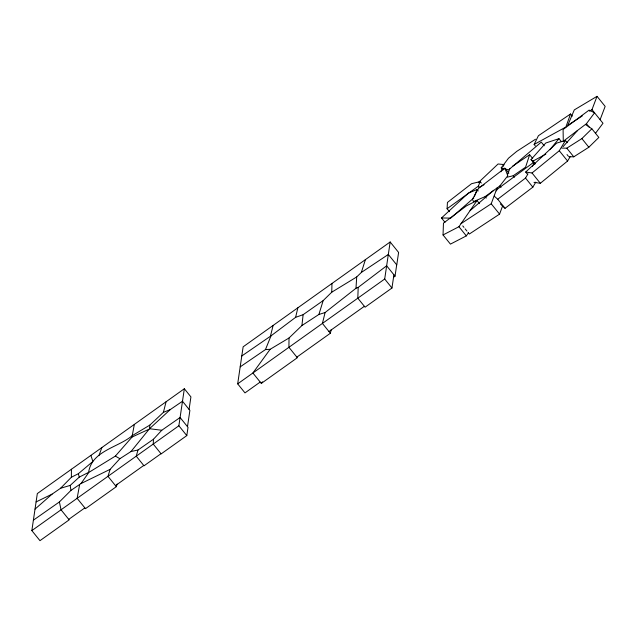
<?xml version="1.0" encoding="UTF-8"?>
<svg xmlns="http://www.w3.org/2000/svg" width="637" height="637" viewBox="0 0 637 637"><rect width="100%" height="100%" fill="white"/><g stroke="black" fill="none" stroke-linecap="round" stroke-linejoin="round"><path stroke-width="0.96" d="M35.019 509.13L52.091 494.129L60.587 488.245L71.376 477.248L71.416 469.262M289.015 338L288.927 347.3L297.344 357.723L261.305 383.418L252.889 372.995L270.128 349.307L289.015 338L301.914 325.547L318.89 314.463L325.101 312.544L355.987 288.266L358.185 287.398L386.651 265.788L395.028 276.171L393.443 277.374M241.789 355.979L271.012 335.85L295.616 317.337L303.132 314.678L323.174 300.584L331.75 292.2L331.981 283.473M358.185 287.398L357.819 298.18L365.089 307.185L391.962 288.02L393.913 274.794M468.593 232.616L466.332 235.889L450.439 244.114L443.041 234.957L443.456 223.133L466.579 205.767L477.025 200.559L479.494 203.609M153.493 439.212L153.23 444.061L161.153 453.886L186.8 435.604L188.019 427.339L180.088 417.514L161.782 430.262L153.493 439.212L137.966 450.025L130.999 451.537L119.899 458.68L110.153 469.334L80.971 483.571L70.93 490.418L59.392 501.948L33.395 520.174M449.459 211.675L447.086 208.729L447.437 202.439L471.563 183.703L480.115 181.593L481.309 183.066M355.987 288.266L356.704 276.944L361.354 272.445L388.323 254.458L396.763 264.912L398.603 252.435L390.163 241.98L243.143 346.815L237.681 383.848L244.982 392.894L260.199 382.049M80.971 483.571L88.83 472.423L115.353 456.108L132.066 437.03L132.233 435.652L149.878 425.078L163.414 412.346L170.238 409.607L182.493 401.246L189.89 410.411L187.485 426.679M130.999 451.537L149.48 428.749L149.878 425.078M301.914 325.547L303.132 314.678M59.392 501.948L61.041 509.791L69.162 519.856L39.972 540.67L31.85 530.605L37.32 493.579L184.34 388.745L190.925 396.907L189.078 409.408M31.85 530.605L178.87 425.779L184.34 388.745M237.681 383.848L384.7 279.014L390.163 241.98M395.028 276.171L396.7 264.841M79.601 484.821L77.133 498.325L85.485 508.668L116.324 486.676L117.144 484.056M132.233 435.652L134.351 424.385M295.616 317.337L297.853 307.806M325.101 312.544L322.418 323.421L330.356 333.255L296.866 357.134M330.356 333.255L331.248 329.632M163.414 412.346L166.074 401.764M270.47 336.017L273.138 325.427M137.966 450.025L136.246 456.172L144.018 465.806L161.002 453.695M318.89 314.463L323.174 300.584M110.153 469.334L107.971 476.325L116.324 486.676M361.354 272.445L365.399 259.641M532.683 158.494L529.634 154.711L525.573 167.197L513.215 175.748L507.418 177.134M60.587 488.245L70.205 485.418L79.251 477.121L88.623 472.359C91.656 450.9 118.116 447.516 132.162 435.74M572.297 116.133L570.553 113.975L565.863 127.042L534.14 144.448L535.303 145.889M99.046 455.344L101.856 447.556M460.965 223.683L491.215 203.784L497.107 187.931M468.123 232.553L469.318 234.034L499.567 214.128L502.689 205.743M474.493 196.228L477.041 189.523L478.204 190.965M589.567 111.204L591.988 109.628L597.028 96.33L605.15 106.395L600.11 119.692M447.086 208.729L478.379 186.147L480.115 181.593M507.458 174.777L509.815 168.749M240.189 366.864L265.462 349.578L271.012 335.85M500.889 171.799L502.466 168.184M503.254 166.376L504.042 164.569L498.078 163.988L478.307 182.684M534.14 144.448L538.408 135.721L570.553 113.975M494.256 196.156L497.72 199.23L525.525 178.065L527.985 173.869M532.413 166.313L534.379 162.953L533.265 162.626L497.776 188.886L496.104 190.909M500.356 203.959L505.045 208.307L532.858 187.151L535.805 182.11M565.433 140.506L556.69 143.102L525.684 172.03L532.03 172.985L559.286 150.746L565.433 140.506L567.209 142.712M533.981 182.317L540.335 183.273L567.591 161.034L570.155 156.766M443.041 234.957L458.935 226.724L477.025 200.559M261.305 383.418L262.452 381.842M586.422 123.713L594.56 112.821L589.114 110.105L563.092 129.51L563.283 141.263L586.422 123.713L589.432 127.44M595.436 133.38L602.992 123.267L591.988 109.628M502.983 170.047L501.208 167.842L508.485 158.215L516.798 151.335L535.51 139.224M499.91 185.893L507.793 175.716L504.838 168.176L478.578 188.313L472.383 199.301L473.546 201.618L485.091 196.634L499.91 185.893L501.064 187.326M549.89 149.671L558.975 138.643L561.293 141.51M534.491 163.892L531.019 159.6L545.75 143.022L558.975 138.643M563.108 146.629L577.512 130.553M561.802 148.087L566.803 148.182L581.876 138.595L591.861 128.801L598.836 137.441L588.843 147.235L573.77 156.821L568.769 156.726M444.984 222.305L441.489 217.981L468.426 193.051L477.041 189.523M149.48 428.749L170.238 409.607M473.856 197.908L450.717 218.109L441.489 217.981M470.074 210.656L493.731 190.32M71.376 477.248L78.367 473.697L92.174 462.064M328.971 331.543L364.372 306.301M115.472 485.617L143.739 465.456M68.764 519.354L84.848 507.888M512.586 166.241L529.634 154.711M582.282 115.942L567.718 125.401L574.295 109.898L597.028 96.33M331.75 292.2L356.704 276.944M478.976 187.684L484.096 184.666M531.019 159.6L533.121 161.01L545.805 154.186M36.086 501.916L52.091 494.129M132.066 437.03L148.732 429.338M265.462 349.578L270.128 349.307M149.528 428.717L161.782 430.262M501.208 167.842L508.557 169.896L541.267 142.115L544.229 145.785M115.353 456.108L119.899 458.68M585.666 124.637L591.861 128.801M581.876 138.595L588.843 147.235M566.803 148.182L573.77 156.821M567.026 154.568L568.188 156.009M559.286 150.746L567.591 161.034M533.121 161.01L535.438 163.876M533.265 162.626L534.483 164.139M532.03 172.985L540.335 183.273M525.684 172.03L527.46 174.235M525.525 178.065L532.858 187.151M513.215 175.748L514.433 177.253M504.838 168.176L508.875 173.176M497.72 199.23L505.045 208.307M478.379 186.147L479.573 187.612M491.215 203.784L499.567 214.128M485.091 196.634L486.246 198.059M462.757 225.904L463.951 227.377M465.137 228.858L466.929 231.072M458.935 226.724L466.332 235.889M384.7 279.014L391.962 288.02M178.87 425.779L186.8 435.604M90.884 455.383L92.827 461.268M78.367 473.697L79.251 477.121M70.205 485.418L70.93 490.418"/></g></svg>
